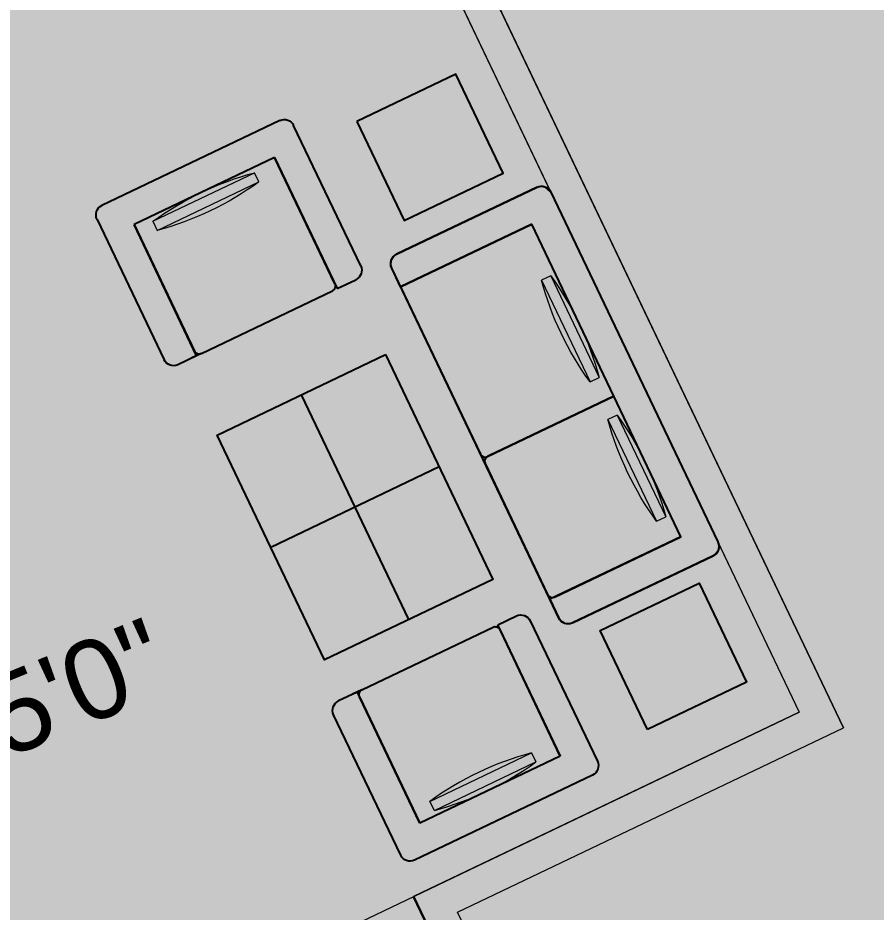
# Model space of a CAD drawing. Header units: inches. Extents: x -13956017 to 293115509, y -946740 to -305538.
# Drawn here: x 1217824 to 1217953.7, y -915839.6 to -915704.5 of the extents above; entities that cross this region are included whole.
import ezdxf

# ---------------------------------------------------------------- set-up
doc = ezdxf.new("R2010")
doc.units = ezdxf.units.IN
doc.header["$LTSCALE"] = 6
for name, color, linetype, lineweight in [('fixtures', 135, 'Continuous', 13), ('W', 250, 'Continuous', 5), ('wall', 7, 'Continuous', 30)]:
    doc.layers.add(name, color=color, linetype=linetype, lineweight=lineweight)
doc.layers.add('FURNITURE', color=7, linetype='Continuous')
doc.layers.add('WAL', color=7, linetype='Continuous')
doc.styles.add('ARI', font='arial.ttf')

# ---------------------------------------------------------------- blocks, each defined once
blk = doc.blocks.new('FFEWEW')
at = {"ltscale": 5, "true_color": 0xffffff}
h = blk.add_hatch(color=7, dxfattribs=at)
h.dxf.hatch_style = 1
h.paths.add_polyline_path([(391011.3585911711, -4356.11819219598), (390997.5368066172, -4356.118212904876), (390997.5368169717, -4369.939981927084), (391011.3586015255, -4369.939961218217)])
at = {"layer": 'FURNITURE'}
blk.add_lwpolyline([(390997.5368066172, -4356.118212904876), (390997.5368169717, -4369.939981927084), (391011.3586015255, -4369.939961218217), (391011.3585911711, -4356.11819219598)], close=True, dxfattribs=at)
blk = doc.blocks.new('RGEWTW')
at = {"ltscale": 5, "true_color": 0xffffff}
h = blk.add_hatch(color=7, dxfattribs=at)
h.dxf.hatch_style = 1
h.paths.add_polyline_path([(390898.7626235022, -4415.223758643888), (390898.7625628625, -4366.908458643878), (390934.9990378625, -4366.908413164041), (390934.9990985022, -4415.223713163998)])
at = {"layer": 'FURNITURE'}
for p, q in [((390916.8808610023, -4415.223735903932), (390916.8808003624, -4366.908435903953)), ((390898.7625931823, -4391.066108643857), (390934.9990681824, -4391.066063164018))]:
    blk.add_line(p, q, dxfattribs=at)
blk.add_lwpolyline([(390898.7626235022, -4415.223758643888), (390898.7625628625, -4366.908458643878), (390934.9990378625, -4366.908413164041), (390934.9990985022, -4415.223713163998)], close=True, dxfattribs=at)
blk = doc.blocks.new('A$C4D432D71-flat-5')
at = {"layer": 'FURNITURE', "lineweight": 9}
for p, q in [((-424.1646855676663, 6.815380766056478e-05), (-424.1646776629495, 49.19607352776802)), ((-424.1646776629495, 49.19607352776802), (118.4103261444834, 49.1959863480588)), ((118.4103261444834, 49.1959863480588), (118.4103180713719, -1.905998215079308e-05)), ((-424.1646855676663, 6.815380766056478e-05), (118.4103182397666, -1.902590156532824e-05))]:
    blk.add_line(p, q, dxfattribs=at)
for centre, radius, start, end in [((-152.8774141558679, -1434.498558826454), 1508.292591451672, 79.63815392593106, 100.3618276611282), ((-152.876945267315, 1483.694613331114), 1508.292591454298, 259.638153925931, 280.3618276611282)]:
    blk.add_arc(centre, radius, start, end, dxfattribs=at)
blk = doc.blocks.new('A$C4D432D71-flat-4')
at = {"layer": 'FURNITURE', "lineweight": 9}
for p, q in [((-424.1646855676663, 6.815380766056478e-05), (-424.1646776629495, 49.19607352776802)), ((-424.1646776629495, 49.19607352776802), (118.4103261444834, 49.1959863480588)), ((118.4103261444834, 49.1959863480588), (118.4103180713719, -1.905998215079308e-05)), ((-424.1646855676663, 6.815380766056478e-05), (118.4103182397666, -1.902590156532824e-05))]:
    blk.add_line(p, q, dxfattribs=at)
for centre, radius, start, end in [((-152.8774141558679, -1434.498558826454), 1508.292591451672, 79.63815392593106, 100.3618276611282), ((-152.876945267315, 1483.694613331114), 1508.292591454298, 259.638153925931, 280.3618276611282)]:
    blk.add_arc(centre, radius, start, end, dxfattribs=at)
blk = doc.blocks.new('ssdsds')
at = {"ltscale": 5, "true_color": 0xffffff}
h = blk.add_hatch(color=7, dxfattribs=at)
h.dxf.hatch_style = 1
edge = h.paths.add_edge_path(flags=16)
edge.add_line((44058.58738821, -10964.59829954571), (44078.24839377095, -10964.59837482248))
edge = h.paths.add_edge_path(flags=16)
edge.add_line((44058.58738138455, -10966.38098936452), (44078.2483869455, -10966.3810646413))
edge = h.paths.add_edge_path(flags=16)
edge.add_line((44058.58738821, -10964.59829954571), (44058.58738138455, -10966.38098936452))
edge = h.paths.add_edge_path(flags=16)
edge.add_arc((44068.41768514291, -11018.3621990572), 54.65520678291888, 79.63794376697882, 100.36161749855307, ccw=False)
edge = h.paths.add_edge_path(flags=16)
edge.add_arc((44068.41809001259, -10912.61716512991), 54.65520678282376, 259.63794376697876, 280.3616174985532, ccw=False)
edge = h.paths.add_edge_path(flags=16)
edge.add_line((44078.2483869455, -10966.3810646413), (44078.24839376484, -10964.59837482124))
h.paths.add_polyline_path([(44055.36198291391, -10988.16658506908), (44055.36204979433, -10963.70696444336)], flags=16)
edge = h.paths.add_edge_path(flags=17)
edge.add_arc((44056.26789478886, -10988.16658754532), 0.905911875018977, 179.9998433330789, 269.99984333296385, ccw=False)
edge.add_line((44055.36198291385, -10988.16658506824), (44055.36204979433, -10963.70696444336))
edge.add_line((44055.36204979433, -10963.70696444336), (44082.53940604439, -10963.70703875596))
edge.add_line((44082.53940604439, -10963.70703875596), (44082.53933916379, -10988.16665938088))
edge.add_arc((44081.63342728878, -10988.1666569038), 0.9059118750226149, 269.99984333296385, 359.99984333319395, ccw=False)
edge.add_line((44081.63342481169, -10989.07256877881), (44056.26789231184, -10989.07249942113))
edge = h.paths.add_edge_path()
edge.add_arc((44086.16306345233, -10960.08351728927), 1.81182374999978, -0.0003004880712751401, 89.99969951169709, ccw=False)
edge.add_arc((44051.73833826986, -10987.26055180974), 1.811823750008019, 179.9996995127394, 269.99969951169714, ccw=False)
edge.add_line((44055.36197626752, -10989.07239456391), (44051.73832876763, -10989.07237555972))
edge.add_line((44087.9748128908, -10987.26076236823), (44087.9748872023, -10960.08352224339))
edge.add_arc((44086.16298914082, -10987.26075741411), 1.811823750008019, 269.99984333401824, 359.9998433343077, ccw=False)
edge.add_line((44082.53933668676, -10989.07257125586), (44086.16298418665, -10989.07258116412))
edge.add_line((44082.53940604439, -10963.70703875596), (44082.53933668676, -10989.07257125586))
edge.add_line((44055.36198043676, -10989.07249283873), (44055.36204979445, -10963.70696444412))
edge.add_line((44049.92658845281, -10960.08330208175), (44049.92651451971, -10987.26054688085))
edge.add_arc((44051.73841220273, -10960.08332083122), 1.81182374999978, 89.99984333401818, 179.9998433350603, ccw=False)
edge.add_line((44086.16307295432, -10958.2716935393), (44051.73864271566, -10958.27148328647))
edge.add_line((44056.26789231178, -10989.07249942033), (44054.45606856175, -10989.07249446697))
edge.add_arc((44056.2678947889, -10988.16658754614), 0.9059118749971491, 179.9998433343444, 269.9998433343444, ccw=False)
edge.add_line((44055.36198912076, -10985.89660383417), (44055.36198291391, -10988.16658506908))
h = blk.add_hatch(color=7, dxfattribs=at)
h.dxf.hatch_style = 1
h.paths.add_polyline_path([(44082.53933668676, -10989.07279681453), (44086.1629841867, -10989.07280672279, 0.4142135623743483), (44087.97481289082, -10987.26098792691), (44087.97488720232, -10960.08374780206, 0.4142125743462826), (44086.16307451834, -10958.27191909798), (44051.73842326873, -10958.27172263993, 0.4142145544785479), (44049.92658845273, -10960.083541461), (44049.92651451986, -10987.26077243953, 0.4142128230849007), (44051.73832876777, -10989.0726011184), (44055.36198043703, -10989.07262012261), (44055.36204979445, -10963.70719000203), (44082.53940604439, -10963.70726431463)])
h = blk.add_hatch(color=7, dxfattribs=at)
h.dxf.hatch_style = 1
edge = h.paths.add_edge_path(flags=0)
edge.add_line((44058.58738821, -10964.59852510438), (44078.24839377095, -10964.59860038115))
edge = h.paths.add_edge_path(flags=0)
edge.add_line((44058.58738138455, -10966.3812149232), (44078.2483869455, -10966.38129019997))
edge = h.paths.add_edge_path(flags=0)
edge.add_line((44058.58738821, -10964.59852510438), (44058.58738138455, -10966.3812149232))
edge = h.paths.add_edge_path(flags=0)
edge.add_arc((44068.41768514291, -11018.36242461587), 54.65520678291888, 79.6379437669788, 100.3616174985532)
edge = h.paths.add_edge_path(flags=0)
edge.add_arc((44068.41809001259, -10912.61739068858), 54.65520678282376, 259.6379437669788, 280.3616174985531)
edge = h.paths.add_edge_path(flags=0)
edge.add_line((44078.2483869455, -10966.38129019997), (44078.24839376484, -10964.59860037992))
edge = h.paths.add_edge_path(flags=17)
edge.add_line((44055.36198291391, -10988.16681062775), (44055.36204979445, -10963.70719000279))
edge.add_line((44055.36204979433, -10963.70719000203), (44082.53940604439, -10963.70726431463))
edge.add_line((44082.53940604439, -10963.70726431463), (44082.53933916379, -10988.16688493955))
edge.add_arc((44081.63342728878, -10988.16688246247), 0.9059118750226149, 269.99984333295276, 359.9998433331612, ccw=False)
edge.add_line((44081.63342481169, -10989.07279433749), (44056.26789231184, -10989.07272497981))
edge.add_arc((44056.26789478886, -10988.16681310399), 0.905911875018977, 179.9998433331612, 269.99984333295276, ccw=False)
h.paths.add_polyline_path([(44055.36198291391, -10988.16681062775), (44055.36204979433, -10963.70719000203)], flags=0)
edge = h.paths.add_edge_path(flags=17)
edge.add_arc((44056.26789478886, -10988.16681310399), 0.905911875018977, 179.9998433331612, 269.9998433329528)
edge.add_line((44056.26789231184, -10989.07272497981), (44081.63342481169, -10989.07279433749))
edge.add_arc((44081.63342728878, -10988.16688246247), 0.9059118750226149, 269.9998433329528, 359.9998433331613)
edge.add_line((44082.53933916379, -10988.16688493955), (44082.53940604439, -10963.70726431463))
edge.add_line((44082.53940604439, -10963.70726431463), (44055.36204979433, -10963.70719000203))
edge.add_line((44055.36204979433, -10963.70719000203), (44055.36198291385, -10988.16681062691))
h = blk.add_hatch(color=7, dxfattribs=at)
h.dxf.hatch_style = 1
h.paths.add_polyline_path([(44111.69710771316, -10983.73985369706), (44094.49869759802, -10983.73976350007), (44094.49869612025, -10983.73976350007), (44094.04488930613, -10983.79751428707), (44093.5547119402, -10984.00510274689), (44093.217541955, -10984.27042767112), (44092.90040179419, -10984.69824898253), (44092.68686434593, -10985.55157774793), (44092.68684534171, -10989.17522524776), (44092.68662529324, -11053.24790544624), (44092.76910379711, -11053.78834570697), (44093.21729268022, -11054.52905975711), (44093.83542799248, -11054.93406234695), (44094.49843951591, -11055.05973415039), (44121.67567049416, -11055.05987705969), (44122.41951843561, -11054.9001458358), (44122.95682616239, -11054.52921288865), (44123.48750377147, -11053.24806281184), (44123.48775197048, -10985.55173473504), (44123.37850750431, -10984.93210966882), (44123.3785068213, -10984.9321077921), (44122.9570845835, -10984.2705804241), (44122.62208875002, -10984.00658074174), (44122.20761810747, -10983.8196757503), (44121.67593317459, -10983.73990603097)], flags=16)
edge = h.paths.add_edge_path(flags=0)
edge.add_line((44117.16078662144, -11040.07044662055), (44117.16086821639, -11020.40944105963))
edge = h.paths.add_edge_path(flags=0)
edge.add_line((44115.37809680263, -11040.07043922223), (44115.37817839757, -11020.4094336613))
edge = h.paths.add_edge_path(flags=0)
edge.add_line((44117.16078662144, -11040.07044662055), (44115.37809680263, -11040.07043922223))
edge = h.paths.add_edge_path(flags=0)
edge.add_arc((44063.39696554588, -11030.23972071522), 54.65520678291887, 349.6379253493022, 370.3615990837058)
edge = h.paths.add_edge_path(flags=0)
edge.add_arc((44169.14199947303, -11030.24015956663), 54.65520678282375, 169.6379253493022, 190.3615990837058)
edge = h.paths.add_edge_path(flags=0)
edge.add_line((44115.37817839757, -11020.4094336613), (44117.16086821762, -11020.40944106573))
edge = h.paths.add_edge_path(flags=0)
edge.add_line((44117.16092594271, -11013.12736899973), (44117.16100753766, -10993.4663634388))
edge = h.paths.add_edge_path(flags=0)
edge.add_line((44115.3782361239, -11013.1273616014), (44115.37831771885, -10993.46635604048))
edge = h.paths.add_edge_path(flags=0)
edge.add_line((44117.16092594271, -11013.12736899973), (44115.3782361239, -11013.1273616014))
edge = h.paths.add_edge_path(flags=0)
edge.add_arc((44063.39710486715, -11003.2966430944), 54.65520678291887, 349.6379253493022, 370.3615990837058)
edge = h.paths.add_edge_path(flags=0)
edge.add_arc((44169.1421387943, -11003.29708194581), 54.65520678282375, 169.6379253493022, 190.3615990837058)
edge = h.paths.add_edge_path(flags=0)
edge.add_line((44115.37831771885, -10993.46635604048), (44117.1610075389, -10993.4663634449))
edge = h.paths.add_edge_path(flags=0)
edge.add_line((44118.05223531143, -11016.35271452713), (44093.59261468679, -11016.35258624865))
edge.add_arc((44093.59261943785, -11015.44667437362), 0.9059118750444197, 179.9996995121709, 269.99969951228593, ccw=False)
edge.add_line((44092.68670756122, -11015.44666962243), (44092.68684059067, -10990.08113712283))
edge.add_arc((44093.59275246567, -10990.08114187388), 0.905911875006221, 89.99969951274608, 179.9996995126311, ccw=False)
edge.add_line((44093.59275721671, -10989.17522999889), (44118.05237784138, -10989.17535827732))
edge.add_line((44118.05237784138, -10989.17535827732), (44118.05223531063, -11016.35271452705))
edge = h.paths.add_edge_path(flags=0)
edge.add_arc((44093.59261943785, -11015.44667437362), 0.9059118750444197, 179.9996995121709, 269.9996995122859)
edge.add_arc((44093.59261943705, -11015.44667437354), 0.9059118750426007, 179.9996995121709, 269.9996995122859)
edge = h.paths.add_edge_path(flags=0)
edge.add_arc((44093.59261943705, -11015.44667437354), 0.9059118750426007, 179.9996995121709, 269.9996995122859)
edge.add_arc((44093.59261943703, -11015.44667437358), 0.9059118750262299, 179.9996995110205, 269.9996995109054)
edge = h.paths.add_edge_path(flags=0)
edge.add_arc((44093.59261943703, -11015.44667437358), 0.9059118750262299, 179.9996995110205, 269.9996995109054)
edge.add_arc((44093.59261943623, -11015.4466743735), 0.9059118750262299, 179.9996995110205, 269.9996995109054)
edge = h.paths.add_edge_path(flags=0)
edge.add_arc((44093.59261943623, -11015.4466743735), 0.9059118750262299, 179.9996995110205, 269.9996995109054)
edge.add_line((44093.59261468507, -11016.35258624863), (44118.05223530974, -11016.35271452706))
edge.add_line((44118.05237784138, -10989.17535827732), (44118.05223531063, -11016.35271452705))
edge.add_line((44093.59275721671, -10989.17522999889), (44118.05237784138, -10989.17535827732))
edge.add_arc((44093.59275246567, -10990.08114187388), 0.905911875006221, 89.99969951274615, 179.9996995126311)
edge.add_line((44092.68670756122, -11015.44666962243), (44092.68684059067, -10990.08113712283))
h.paths.add_polyline_path([(44118.05223531063, -11016.35271452705), (44093.59261468596, -11016.3525862486)], flags=0)
edge = h.paths.add_edge_path(flags=0)
edge.add_line((44093.59261468507, -11016.35258624863), (44118.05223530974, -11016.35271452706))
edge.add_line((44093.59261468516, -11016.35258624852), (44118.05223530986, -11016.35271452695))
edge = h.paths.add_edge_path(flags=0)
edge.add_arc((44093.59260993495, -11017.25849812359), 0.9059118750062207, 89.99969951550722, 179.9996995157373)
edge.add_arc((44093.59260993402, -11017.25849812362), 0.905911875006221, 89.99969951274615, 179.9996995126311)
edge = h.paths.add_edge_path(flags=0)
edge.add_line((44092.68670756202, -11015.44666962251), (44092.68669805903, -11017.25849337257))
edge.add_line((44092.68670756282, -11015.44666962256), (44092.68669805996, -11017.25849337259))
h.paths.add_polyline_path([(44093.59261468596, -11016.3525862486), (44118.05223531143, -11016.35271452713)], flags=0)
edge = h.paths.add_edge_path(flags=0)
edge.add_line((44095.86259592084, -11016.35259815352), (44093.59261468596, -11016.3525862486))
edge.add_line((44095.86259592004, -11016.35259815344), (44093.59261468516, -11016.35258624852))
h.paths.add_polyline_path([(44118.05223531063, -11016.35271452705), (44093.59261468516, -11016.35258624852)], flags=0)
edge = h.paths.add_edge_path(flags=0)
edge.add_line((44118.05223531063, -11016.35271452705), (44093.59261468599, -11016.35258624857))
edge.add_arc((44093.59261943785, -11015.44667437362), 0.9059118750444197, 179.9996995121709, 269.99969951228593, ccw=False)
edge.add_line((44092.68670756122, -11015.44666962243), (44092.68684059067, -10990.08113712283))
edge.add_arc((44093.59275246567, -10990.08114187388), 0.905911875006221, 89.99969951274608, 179.9996995126311, ccw=False)
edge.add_line((44093.59275721671, -10989.17522999889), (44118.05237784138, -10989.17535827732))
edge.add_line((44118.05237784138, -10989.17535827732), (44118.05223531063, -11016.35271452705))
edge = h.paths.add_edge_path(flags=0)
edge.add_arc((44093.59261943703, -11015.44667437358), 0.9059118750262299, 179.9996995110205, 269.9996995109054)
edge.add_line((44093.59261468516, -11016.35258624852), (44118.05223530986, -11016.35271452695))
edge.add_line((44118.05237784138, -10989.17535827732), (44118.05223531063, -11016.35271452705))
edge.add_line((44093.59275721671, -10989.17522999889), (44118.05237784138, -10989.17535827732))
edge.add_arc((44093.59275246567, -10990.08114187388), 0.905911875006221, 89.99969951274615, 179.9996995126311)
edge.add_line((44092.68670756122, -11015.44666962243), (44092.68684059067, -10990.08113712283))
h.paths.add_polyline_path([(44118.05223531143, -11016.35271452713), (44093.59261468507, -11016.35258624863)], flags=0)
edge = h.paths.add_edge_path(flags=0)
edge.add_line((44093.59261468516, -11016.35258624852), (44118.05223530986, -11016.35271452695))
edge.add_line((44093.59261468596, -11016.3525862486), (44118.05223531066, -11016.35271452702))
edge = h.paths.add_edge_path(flags=0)
edge.add_arc((44093.59260993415, -11017.25849812352), 0.9059118750062207, 89.99969951550722, 179.9996995156223)
edge.add_arc((44093.59260993402, -11017.25849812362), 0.905911875006221, 89.99969951274615, 179.9996995126311)
edge = h.paths.add_edge_path(flags=16)
edge.add_line((44092.68670756202, -11015.44666962248), (44092.68669805916, -11017.25849337251))
edge.add_line((44092.68670756202, -11015.44666962251), (44092.68669805903, -11017.25849337257))
h.paths.add_polyline_path([(44093.59261468507, -11016.35258624863), (44118.05223531063, -11016.35271452705)], flags=0)
edge = h.paths.add_edge_path(flags=0)
edge.add_line((44095.86259592084, -11016.35259815352), (44093.59261468596, -11016.3525862486))
edge.add_arc((44093.59261943703, -11015.44667437358), 0.9059118750262299, 179.9996995110205, 269.99969951090543, ccw=False)
edge.add_line((44092.68670756202, -11015.44666962251), (44092.68669805903, -11017.25849337257))
edge.add_arc((44093.59260993402, -11017.25849812362), 0.905911875006221, 89.99969951274608, 179.9996995126311, ccw=False)
edge.add_line((44093.59261468507, -11016.35258624863), (44118.05223530974, -11016.35271452706))
edge.add_line((44118.05223530974, -11016.35271452706), (44118.05223531143, -11016.35271452713))
edge.add_line((44118.05223531143, -11016.35271452713), (44093.59261468679, -11016.35258624865))
edge.add_arc((44093.59261943785, -11015.44667437362), 0.9059118750444197, 179.9996995121709, 269.99969951228593, ccw=False)
edge.add_line((44092.68670756282, -11015.44666962256), (44092.68669805996, -11017.25849337259))
edge.add_arc((44093.59260993495, -11017.25849812359), 0.9059118750062207, 89.99969951550719, 179.9996995157373, ccw=False)
edge.add_line((44093.59261468596, -11016.3525862486), (44118.05223531066, -11016.35271452702))
edge = h.paths.add_edge_path(flags=0)
edge.add_line((44095.86259592004, -11016.35259815344), (44093.59261468516, -11016.35258624852))
edge.add_arc((44093.59261943623, -11015.4466743735), 0.9059118750262299, 179.9996995110205, 269.99969951090543, ccw=False)
edge.add_line((44092.68670756122, -11015.44666962243), (44092.68684059067, -10990.08113712283))
edge.add_arc((44093.59275246567, -10990.08114187388), 0.905911875006221, 89.99969951274608, 179.9996995126311, ccw=False)
edge.add_line((44093.59275721671, -10989.17522999889), (44118.05237784138, -10989.17535827732))
edge.add_line((44118.05237784138, -10989.17535827732), (44118.05223531063, -11016.35271452705))
edge.add_line((44118.05223531063, -11016.35271452705), (44093.59261468599, -11016.35258624857))
edge.add_arc((44093.59261943705, -11015.44667437354), 0.9059118750426007, 179.9996995121709, 269.99969951228593, ccw=False)
edge.add_line((44092.68670756202, -11015.44666962248), (44092.68669805916, -11017.25849337251))
edge.add_arc((44093.59260993415, -11017.25849812352), 0.9059118750062207, 89.99969951550719, 179.9996995156223, ccw=False)
edge.add_line((44093.59261468516, -11016.35258624852), (44118.05223530986, -11016.35271452695))
edge = h.paths.add_edge_path(flags=0)
edge.add_arc((44093.59261943623, -11015.4466743735), 0.9059118750262299, 179.9996995110205, 269.9996995109054)
edge.add_arc((44093.59260993415, -11017.25849812352), 0.9059118750062207, 89.99969951550722, 179.9996995156223)
edge.add_line((44092.68669805916, -11017.25849337251), (44092.68670756202, -11015.44666962248))
edge = h.paths.add_edge_path(flags=0)
edge.add_arc((44093.59261943623, -11015.4466743735), 0.9059118750262299, 179.9996995110205, 269.9996995109054)
edge.add_line((44092.68670756122, -11015.44666962243), (44092.68684059067, -10990.08113712283))
edge.add_arc((44093.59275246567, -10990.08114187388), 0.905911875006221, 89.99969951274608, 179.9996995126311, ccw=False)
edge.add_line((44093.59275721671, -10989.17522999889), (44118.05237784138, -10989.17535827732))
edge.add_line((44118.05237784138, -10989.17535827732), (44118.05223531063, -11016.35271452705))
edge.add_line((44118.05223531063, -11016.35271452705), (44093.59261468599, -11016.35258624857))
edge = h.paths.add_edge_path(flags=0)
edge.add_arc((44093.59261943705, -11015.44667437354), 0.9059118750426007, 179.9996995121709, 269.9996995122859)
edge.add_line((44092.68670756202, -11015.44666962248), (44092.68669805916, -11017.25849337251))
edge.add_arc((44093.59260993415, -11017.25849812352), 0.9059118750062207, 89.99969951550722, 179.9996995156223)
edge = h.paths.add_edge_path()
edge.add_arc((44121.67592822049, -10985.55172978097), 1.81182374999978, 359.999843335871, 449.999843334933)
edge.add_arc((44094.49844904325, -11053.24791040026), 1.811823750008019, 179.999843335871, 269.9998433342556)
edge.add_line((44092.68663520151, -11049.62425794633), (44092.68662529324, -11053.24790544624))
edge.add_line((44094.49869759802, -10983.73976350008), (44121.6759377226, -10983.73990603099))
edge.add_arc((44094.49868809592, -10985.55158725005), 1.811823750008019, 89.99969951263515, 179.9996995116972)
edge.add_line((44092.68684534174, -10989.17522524776), (44092.68686434593, -10985.55157774796))
edge.add_line((44118.05237784138, -10989.17535827732), (44092.68684534174, -10989.17522524776))
edge.add_line((44092.68653692672, -11049.62425377628), (44118.05206532108, -11049.62438680573))
edge.add_line((44121.67568431474, -11055.0598770598), (44094.49843951591, -11055.05973415039))
edge.add_arc((44121.67568002149, -11053.24805330971), 1.81182374999978, 269.9996995119316, 359.9996995116971)
edge.add_line((44123.48775197048, -10985.55173473514), (44123.48751756802, -11053.24783725317))
h = blk.add_hatch(color=7, dxfattribs=at)
h.dxf.hatch_style = 1
h.paths.add_polyline_path([(44111.69710771316, -10983.73985369706), (44094.49869759802, -10983.73976350007), (44094.49869612025, -10983.73976350007), (44094.04488930613, -10983.79751428707), (44093.5547119402, -10984.00510274689), (44093.217541955, -10984.27042767112), (44092.90040179419, -10984.69824898253), (44092.68686434593, -10985.55157774793), (44092.68684534171, -10989.17522524776), (44092.68662529324, -11053.24790544624), (44092.76910379711, -11053.78834570697), (44093.21729268022, -11054.52905975711), (44093.83542799248, -11054.93406234695), (44094.49843951591, -11055.05973415039), (44121.67567049416, -11055.05987705969), (44122.41951843561, -11054.9001458358), (44122.95682616239, -11054.52921288865), (44123.48750377147, -11053.24806281184), (44123.48775197048, -10985.55173473504), (44123.37850750431, -10984.93210966882), (44123.3785068213, -10984.9321077921), (44122.9570845835, -10984.2705804241), (44122.62208875002, -10984.00658074174), (44122.20761810747, -10983.8196757503), (44121.67593317459, -10983.73990603097)])
edge = h.paths.add_edge_path(flags=16)
edge.add_line((44117.16078662144, -11040.07044662055), (44117.16086821639, -11020.40944105963))
edge = h.paths.add_edge_path(flags=16)
edge.add_line((44115.37809680263, -11040.07043922223), (44115.37817839757, -11020.4094336613))
edge = h.paths.add_edge_path(flags=16)
edge.add_line((44117.16078662144, -11040.07044662055), (44115.37809680263, -11040.07043922223))
edge = h.paths.add_edge_path(flags=16)
edge.add_arc((44063.39696554588, -11030.23972071522), 54.65520678291887, 349.6379253493022, 370.3615990837058)
edge = h.paths.add_edge_path(flags=16)
edge.add_arc((44169.14199947303, -11030.24015956663), 54.65520678282375, 169.6379253493022, 190.3615990837058)
edge = h.paths.add_edge_path(flags=16)
edge.add_line((44115.37817839757, -11020.4094336613), (44117.16086821762, -11020.40944106573))
edge = h.paths.add_edge_path()
edge.add_line((44118.05206532108, -11049.62438680573), (44092.6865328214, -11049.62425377628))
edge.add_line((44092.6865328214, -11049.62425377628), (44092.68669805994, -11017.25849337251))
edge.add_arc((44093.59260993494, -11017.25849812357), 0.905911875006221, 89.99969951228587, 179.999699512401, ccw=False)
edge.add_line((44093.59261468599, -11016.35258624857), (44118.05223531063, -11016.35271452705))
edge.add_line((44118.05223531063, -11016.35271452705), (44118.05206532108, -11049.62438680573))
edge = h.paths.add_edge_path(flags=16)
edge.add_line((44118.05223531143, -11016.35271452713), (44093.59261468679, -11016.35258624865))
edge.add_arc((44093.59261943785, -11015.44667437362), 0.9059118750444197, 179.9996995121709, 269.99969951228593, ccw=False)
edge.add_line((44092.68670756122, -11015.44666962243), (44092.68684059067, -10990.08113712283))
edge.add_arc((44093.59275246567, -10990.08114187388), 0.905911875006221, 89.99969951274608, 179.9996995126311, ccw=False)
edge.add_line((44093.59275721671, -10989.17522999889), (44118.05237784138, -10989.17535827732))
edge.add_line((44118.05237784138, -10989.17535827732), (44118.05223531063, -11016.35271452705))
edge = h.paths.add_edge_path(flags=0)
edge.add_arc((44093.59261943785, -11015.44667437362), 0.9059118750444197, 179.9996995121709, 269.9996995122859)
edge.add_arc((44093.59261943705, -11015.44667437354), 0.9059118750426007, 179.9996995121709, 269.9996995122859)
edge = h.paths.add_edge_path(flags=0)
edge.add_arc((44093.59261943705, -11015.44667437354), 0.9059118750426007, 179.9996995121709, 269.9996995122859)
edge.add_arc((44093.59261943703, -11015.44667437358), 0.9059118750262299, 179.9996995110205, 269.9996995109054)
edge = h.paths.add_edge_path(flags=0)
edge.add_arc((44093.59261943703, -11015.44667437358), 0.9059118750262299, 179.9996995110205, 269.9996995109054)
edge.add_arc((44093.59261943623, -11015.4466743735), 0.9059118750262299, 179.9996995110205, 269.9996995109054)
edge = h.paths.add_edge_path(flags=0)
edge.add_arc((44093.59261943623, -11015.4466743735), 0.9059118750262299, 179.9996995110205, 269.9996995109054)
edge.add_line((44093.59261468507, -11016.35258624863), (44118.05223530974, -11016.35271452706))
edge.add_line((44118.05237784138, -10989.17535827732), (44118.05223531063, -11016.35271452705))
edge.add_line((44093.59275721671, -10989.17522999889), (44118.05237784138, -10989.17535827732))
edge.add_arc((44093.59275246567, -10990.08114187388), 0.905911875006221, 89.99969951274615, 179.9996995126311)
edge.add_line((44092.68670756122, -11015.44666962243), (44092.68684059067, -10990.08113712283))
h.paths.add_polyline_path([(44118.05223531063, -11016.35271452705), (44093.59261468596, -11016.3525862486)], flags=16)
edge = h.paths.add_edge_path(flags=0)
edge.add_line((44093.59261468507, -11016.35258624863), (44118.05223530974, -11016.35271452706))
edge.add_line((44093.59261468516, -11016.35258624852), (44118.05223530986, -11016.35271452695))
edge = h.paths.add_edge_path(flags=16)
edge.add_arc((44093.59260993495, -11017.25849812359), 0.9059118750062207, 89.99969951550722, 179.9996995157373)
edge.add_arc((44093.59260993402, -11017.25849812362), 0.905911875006221, 89.99969951274615, 179.9996995126311)
edge = h.paths.add_edge_path(flags=0)
edge.add_line((44092.68670756202, -11015.44666962251), (44092.68669805903, -11017.25849337257))
edge.add_line((44092.68670756282, -11015.44666962256), (44092.68669805996, -11017.25849337259))
h.paths.add_polyline_path([(44093.59261468596, -11016.3525862486), (44118.05223531143, -11016.35271452713)], flags=0)
edge = h.paths.add_edge_path(flags=0)
edge.add_line((44095.86259592084, -11016.35259815352), (44093.59261468596, -11016.3525862486))
edge.add_line((44095.86259592004, -11016.35259815344), (44093.59261468516, -11016.35258624852))
h.paths.add_polyline_path([(44118.05223531063, -11016.35271452705), (44093.59261468516, -11016.35258624852)], flags=16)
edge = h.paths.add_edge_path(flags=0)
edge.add_line((44118.05223531063, -11016.35271452705), (44093.59261468599, -11016.35258624857))
edge.add_arc((44093.59261943785, -11015.44667437362), 0.9059118750444197, 179.9996995121709, 269.99969951228593, ccw=False)
edge.add_line((44092.68670756122, -11015.44666962243), (44092.68684059067, -10990.08113712283))
edge.add_arc((44093.59275246567, -10990.08114187388), 0.905911875006221, 89.99969951274608, 179.9996995126311, ccw=False)
edge.add_line((44093.59275721671, -10989.17522999889), (44118.05237784138, -10989.17535827732))
edge.add_line((44118.05237784138, -10989.17535827732), (44118.05223531063, -11016.35271452705))
edge = h.paths.add_edge_path(flags=0)
edge.add_arc((44093.59261943703, -11015.44667437358), 0.9059118750262299, 179.9996995110205, 269.9996995109054)
edge.add_line((44093.59261468516, -11016.35258624852), (44118.05223530986, -11016.35271452695))
edge.add_line((44118.05237784138, -10989.17535827732), (44118.05223531063, -11016.35271452705))
edge.add_line((44093.59275721671, -10989.17522999889), (44118.05237784138, -10989.17535827732))
edge.add_arc((44093.59275246567, -10990.08114187388), 0.905911875006221, 89.99969951274615, 179.9996995126311)
edge.add_line((44092.68670756122, -11015.44666962243), (44092.68684059067, -10990.08113712283))
h.paths.add_polyline_path([(44118.05223531143, -11016.35271452713), (44093.59261468507, -11016.35258624863)], flags=16)
edge = h.paths.add_edge_path(flags=16)
edge.add_line((44093.59261468516, -11016.35258624852), (44118.05223530986, -11016.35271452695))
edge.add_line((44093.59261468596, -11016.3525862486), (44118.05223531066, -11016.35271452702))
edge = h.paths.add_edge_path(flags=16)
edge.add_arc((44093.59260993415, -11017.25849812352), 0.9059118750062207, 89.99969951550722, 179.9996995156223)
edge.add_arc((44093.59260993402, -11017.25849812362), 0.905911875006221, 89.99969951274615, 179.9996995126311)
edge = h.paths.add_edge_path(flags=17)
edge.add_line((44092.68670756202, -11015.44666962248), (44092.68669805916, -11017.25849337251))
edge.add_line((44092.68670756202, -11015.44666962251), (44092.68669805903, -11017.25849337257))
h.paths.add_polyline_path([(44093.59261468507, -11016.35258624863), (44118.05223531063, -11016.35271452705)], flags=16)
edge = h.paths.add_edge_path(flags=16)
edge.add_line((44095.86259592084, -11016.35259815352), (44093.59261468596, -11016.3525862486))
edge.add_arc((44093.59261943703, -11015.44667437358), 0.9059118750262299, 179.9996995110205, 269.99969951090543, ccw=False)
edge.add_line((44092.68670756202, -11015.44666962251), (44092.68669805903, -11017.25849337257))
edge.add_arc((44093.59260993402, -11017.25849812362), 0.905911875006221, 89.99969951274608, 179.9996995126311, ccw=False)
edge.add_line((44093.59261468507, -11016.35258624863), (44118.05223530974, -11016.35271452706))
edge.add_line((44118.05223530974, -11016.35271452706), (44118.05223531143, -11016.35271452713))
edge.add_line((44118.05223531143, -11016.35271452713), (44093.59261468679, -11016.35258624865))
edge.add_arc((44093.59261943785, -11015.44667437362), 0.9059118750444197, 179.9996995121709, 269.99969951228593, ccw=False)
edge.add_line((44092.68670756282, -11015.44666962256), (44092.68669805996, -11017.25849337259))
edge.add_arc((44093.59260993495, -11017.25849812359), 0.9059118750062207, 89.99969951550719, 179.9996995157373, ccw=False)
edge.add_line((44093.59261468596, -11016.3525862486), (44118.05223531066, -11016.35271452702))
edge = h.paths.add_edge_path(flags=16)
edge.add_line((44095.86259592004, -11016.35259815344), (44093.59261468516, -11016.35258624852))
edge.add_arc((44093.59261943623, -11015.4466743735), 0.9059118750262299, 179.9996995110205, 269.99969951090543, ccw=False)
edge.add_line((44092.68670756122, -11015.44666962243), (44092.68684059067, -10990.08113712283))
edge.add_arc((44093.59275246567, -10990.08114187388), 0.905911875006221, 89.99969951274608, 179.9996995126311, ccw=False)
edge.add_line((44093.59275721671, -10989.17522999889), (44118.05237784138, -10989.17535827732))
edge.add_line((44118.05237784138, -10989.17535827732), (44118.05223531063, -11016.35271452705))
edge.add_line((44118.05223531063, -11016.35271452705), (44093.59261468599, -11016.35258624857))
edge.add_arc((44093.59261943705, -11015.44667437354), 0.9059118750426007, 179.9996995121709, 269.99969951228593, ccw=False)
edge.add_line((44092.68670756202, -11015.44666962248), (44092.68669805916, -11017.25849337251))
edge.add_arc((44093.59260993415, -11017.25849812352), 0.9059118750062207, 89.99969951550719, 179.9996995156223, ccw=False)
edge.add_line((44093.59261468516, -11016.35258624852), (44118.05223530986, -11016.35271452695))
h = blk.add_hatch(color=7, dxfattribs=at)
h.dxf.hatch_style = 1
edge = h.paths.add_edge_path(flags=16)
edge.add_line((44058.58738821, -11078.6065123795), (44078.24839377095, -11078.60643710272))
edge = h.paths.add_edge_path(flags=16)
edge.add_line((44058.58738138455, -11076.82382256068), (44078.2483869455, -11076.8237472839))
edge = h.paths.add_edge_path(flags=16)
edge.add_line((44058.58738821, -11078.6065123795), (44058.58738138455, -11076.82382256068))
edge = h.paths.add_edge_path(flags=16)
edge.add_arc((44068.41768514291, -11024.84261286801), 54.65520678291888, 259.6383825014469, 280.3620562330212)
edge = h.paths.add_edge_path(flags=16)
edge.add_arc((44068.41809001259, -11130.58764679529), 54.65520678282376, 79.63838250144684, 100.3620562330212)
edge = h.paths.add_edge_path(flags=16)
edge.add_line((44078.2483869455, -11076.8237472839), (44078.24839376484, -11078.60643710396))
h.paths.add_polyline_path([(44055.36198291391, -11055.03822685613), (44055.36204979433, -11079.49784748185)], flags=16)
edge = h.paths.add_edge_path(flags=17)
edge.add_arc((44056.26789478886, -11055.03822437988), 0.905911875018977, 90.00015666704722, 180.0001566669235)
edge.add_line((44055.36198291385, -11055.03822685697), (44055.36204979433, -11079.49784748185))
edge.add_line((44055.36204979433, -11079.49784748185), (44082.53940604439, -11079.49777316924))
edge.add_line((44082.53940604439, -11079.49777316924), (44082.53933916379, -11055.03815254433))
edge.add_arc((44081.63342728878, -11055.03815502141), 0.9059118750226149, 0.0001566668061959722, 90.00015666704722)
edge.add_line((44081.63342481169, -11054.13224314639), (44056.26789231184, -11054.13231250407))
edge = h.paths.add_edge_path()
edge.add_arc((44086.16306345233, -11083.12129463593), 1.81182374999978, 270.0003004883029, 360.0003004880684)
edge.add_arc((44051.73833826986, -11055.94426011546), 1.811823750008019, 90.00030048830284, 180.0003004872606)
edge.add_line((44055.36197626752, -11054.13241736129), (44051.73832876763, -11054.13243636548))
edge.add_line((44087.9748128908, -11055.94404955697), (44087.9748872023, -11083.12128968181))
edge.add_arc((44086.16298914082, -11055.94405451109), 1.811823750008019, 0.0001566656923402784, 90.00015666597895)
edge.add_line((44082.53933668676, -11054.13224066935), (44086.16298418665, -11054.13223076109))
edge.add_line((44082.53940604439, -11079.49777316924), (44082.53933668676, -11054.13224066935))
edge.add_line((44055.36198043676, -11054.13231908647), (44055.36204979445, -11079.49784748108))
edge.add_line((44049.92658845281, -11083.12150984345), (44049.92651451971, -11055.94426504435))
edge.add_arc((44051.73841220273, -11083.12149109398), 1.81182374999978, 180.0001566649368, 270.0001566659789)
edge.add_line((44086.16307295432, -11084.9331183859), (44051.73864271566, -11084.93332863874))
edge.add_line((44056.26789231178, -11054.13231250487), (44054.45606856175, -11054.13231745824))
edge.add_arc((44056.2678947889, -11055.03822437906), 0.9059118749971491, 90.00015666566628, 180.0001566656533)
edge.add_line((44055.36198912076, -11057.30820809103), (44055.36198291391, -11055.03822685613))
h = blk.add_hatch(color=7, dxfattribs=at)
h.dxf.hatch_style = 1
h.paths.add_polyline_path([(44082.53940604439, -11079.49777316924), (44055.36204979445, -11079.49784748185), (44055.36198043703, -11054.13241736127), (44051.73832876777, -11054.13243636548, 0.4142128230853576), (44049.92651451986, -11055.94426504435), (44049.92658845273, -11083.12149602287, 0.4142145544801918), (44051.73842326873, -11084.93331484395), (44086.16307379223, -11084.9331183859, 0.4142126917273037), (44087.97488720232, -11083.12128968181), (44087.97481289082, -11055.94404955697, 0.4142135623741529), (44086.1629841867, -11054.13223076109), (44082.53933668676, -11054.13224066935)])
h = blk.add_hatch(color=7, dxfattribs=at)
h.dxf.hatch_style = 1
edge = h.paths.add_edge_path(flags=0)
edge.add_line((44058.58738821, -11078.6065123795), (44078.24839377095, -11078.60643710272))
edge = h.paths.add_edge_path(flags=0)
edge.add_line((44058.58738138455, -11076.82382256068), (44078.2483869455, -11076.8237472839))
edge = h.paths.add_edge_path(flags=0)
edge.add_line((44058.58738821, -11078.6065123795), (44058.58738138455, -11076.82382256068))
edge = h.paths.add_edge_path(flags=0)
edge.add_arc((44068.41768514291, -11024.84261286801), 54.65520678291888, 259.6383825014469, 280.3620562330212)
edge = h.paths.add_edge_path(flags=0)
edge.add_arc((44068.41809001259, -11130.58764679529), 54.65520678282376, 79.63838250144684, 100.3620562330212)
edge = h.paths.add_edge_path(flags=0)
edge.add_line((44078.2483869455, -11076.8237472839), (44078.24839376484, -11078.60643710396))
edge = h.paths.add_edge_path(flags=17)
edge.add_line((44055.36198291391, -11055.03822685613), (44055.36204979445, -11079.49784748108))
edge.add_line((44055.36204979433, -11079.49784748185), (44082.53940604439, -11079.49777316924))
edge.add_line((44082.53940604439, -11079.49777316924), (44082.53933916379, -11055.03815254433))
edge.add_arc((44081.63342728878, -11055.03815502141), 0.9059118750226149, 0.0001566668061959722, 90.00015666704722)
edge.add_line((44081.63342481169, -11054.13224314639), (44056.26789231184, -11054.13231250407))
edge.add_arc((44056.26789478886, -11055.03822437988), 0.905911875018977, 90.00015666704722, 180.0001566669235)
h.paths.add_polyline_path([(44055.36198291391, -11055.03822685613), (44055.36204979433, -11079.49784748185)], flags=0)
edge = h.paths.add_edge_path(flags=17)
edge.add_arc((44056.26789478886, -11055.03822437988), 0.905911875018977, 90.00015666704722, 180.0001566669235)
edge.add_line((44055.36198291385, -11055.03822685697), (44055.36204979433, -11079.49784748185))
edge.add_line((44055.36204979433, -11079.49784748185), (44082.53940604439, -11079.49777316924))
edge.add_line((44082.53940604439, -11079.49777316924), (44082.53933916379, -11055.03815254433))
edge.add_arc((44081.63342728878, -11055.03815502141), 0.9059118750226149, 0.0001566668061959722, 90.00015666704722)
edge.add_line((44081.63342481169, -11054.13224314639), (44056.26789231184, -11054.13231250407))
h = blk.add_hatch(color=7, dxfattribs=at)
h.dxf.hatch_style = 1
h.paths.add_polyline_path([(44117.40197998822, -11078.98604497378), (44098.24498659665, -11078.98597613384), (44098.24504108519, -11059.82900426913), (44117.40203447688, -11059.82907310903)])
at = {"layer": 'W', "lineweight": 40}
h = blk.add_hatch(dxfattribs=at)
h.set_pattern_fill('ANGLE', color=256)
h.set_pattern_definition([(0, (-69.54542710805254, 9.77197888844421), (0, 6.985), [5.08, -1.905]), (90, (-69.54542710805254, 9.77197888844421), (-6.985, 4.277078946022131e-16), [5.08, -1.905])])
edge = h.paths.add_edge_path(flags=0)
edge.add_line((44058.58738821, -10964.59852510438), (44078.24839377095, -10964.59860038115))
edge = h.paths.add_edge_path(flags=0)
edge.add_line((44058.58738138455, -10966.3812149232), (44078.2483869455, -10966.38129019997))
edge = h.paths.add_edge_path(flags=0)
edge.add_line((44058.58738821, -10964.59852510438), (44058.58738138455, -10966.3812149232))
edge = h.paths.add_edge_path(flags=0)
edge.add_arc((44068.41768514291, -11018.36242461587), 54.65520678291888, 79.6379437669788, 100.3616174985532)
edge = h.paths.add_edge_path(flags=0)
edge.add_arc((44068.41809001259, -10912.61739068858), 54.65520678282376, 259.6379437669788, 280.3616174985531)
edge = h.paths.add_edge_path(flags=0)
edge.add_line((44078.2483869455, -10966.38129019997), (44078.24839376484, -10964.59860037992))
edge = h.paths.add_edge_path(flags=17)
edge.add_line((44055.36198291391, -10988.16681062775), (44055.36204979445, -10963.70719000279))
edge.add_line((44055.36204979433, -10963.70719000203), (44082.53940604439, -10963.70726431463))
edge.add_line((44082.53940604439, -10963.70726431463), (44082.53933916379, -10988.16688493955))
edge.add_arc((44081.63342728878, -10988.16688246247), 0.9059118750226149, 269.99984333295276, 359.9998433331612, ccw=False)
edge.add_line((44081.63342481169, -10989.07279433749), (44056.26789231184, -10989.07272497981))
edge.add_arc((44056.26789478886, -10988.16681310399), 0.905911875018977, 179.9998433331612, 269.99984333295276, ccw=False)
h.paths.add_polyline_path([(44055.36198291391, -10988.16681062775), (44055.36204979433, -10963.70719000203)], flags=0)
edge = h.paths.add_edge_path(flags=17)
edge.add_arc((44056.26789478886, -10988.16681310399), 0.905911875018977, 179.9998433331612, 269.9998433329528)
edge.add_line((44056.26789231184, -10989.07272497981), (44081.63342481169, -10989.07279433749))
edge.add_arc((44081.63342728878, -10988.16688246247), 0.9059118750226149, 269.9998433329528, 359.9998433331613)
edge.add_line((44082.53933916379, -10988.16688493955), (44082.53940604439, -10963.70726431463))
edge.add_line((44082.53940604439, -10963.70726431463), (44055.36204979433, -10963.70719000203))
edge.add_line((44055.36204979433, -10963.70719000203), (44055.36198291385, -10988.16681062691))
h = blk.add_hatch(dxfattribs=at)
h.set_pattern_fill('ANGLE', color=256)
h.set_pattern_definition([(0, (-69.54542710805254, 32.5440952012159), (0, 6.985), [5.08, -1.905]), (90, (-69.54542710805254, 32.5440952012159), (-6.985, 4.277078946022131e-16), [5.08, -1.905])])
edge = h.paths.add_edge_path(flags=0)
edge.add_line((44058.58738821, -11078.6065123795), (44078.24839377095, -11078.60643710272))
edge = h.paths.add_edge_path(flags=0)
edge.add_line((44058.58738138455, -11076.82382256068), (44078.2483869455, -11076.8237472839))
edge = h.paths.add_edge_path(flags=0)
edge.add_line((44058.58738821, -11078.6065123795), (44058.58738138455, -11076.82382256068))
edge = h.paths.add_edge_path(flags=0)
edge.add_arc((44068.41768514291, -11024.84261286801), 54.65520678291888, 259.6383825014469, 280.3620562330212)
edge = h.paths.add_edge_path(flags=0)
edge.add_arc((44068.41809001259, -11130.58764679529), 54.65520678282376, 79.63838250144684, 100.3620562330212)
edge = h.paths.add_edge_path(flags=0)
edge.add_line((44078.2483869455, -11076.8237472839), (44078.24839376484, -11078.60643710396))
edge = h.paths.add_edge_path(flags=17)
edge.add_line((44055.36198291391, -11055.03822685613), (44055.36204979445, -11079.49784748108))
edge.add_line((44055.36204979433, -11079.49784748185), (44082.53940604439, -11079.49777316924))
edge.add_line((44082.53940604439, -11079.49777316924), (44082.53933916379, -11055.03815254433))
edge.add_arc((44081.63342728878, -11055.03815502141), 0.9059118750226149, 0.0001566668061959722, 90.00015666704722)
edge.add_line((44081.63342481169, -11054.13224314639), (44056.26789231184, -11054.13231250407))
edge.add_arc((44056.26789478886, -11055.03822437988), 0.905911875018977, 90.00015666704722, 180.0001566669235)
h.paths.add_polyline_path([(44055.36198291391, -11055.03822685613), (44055.36204979433, -11079.49784748185)], flags=0)
edge = h.paths.add_edge_path(flags=17)
edge.add_arc((44056.26789478886, -11055.03822437988), 0.905911875018977, 90.00015666704722, 180.0001566669235)
edge.add_line((44055.36198291385, -11055.03822685697), (44055.36204979433, -11079.49784748185))
edge.add_line((44055.36204979433, -11079.49784748185), (44082.53940604439, -11079.49777316924))
edge.add_line((44082.53940604439, -11079.49777316924), (44082.53933916379, -11055.03815254433))
edge.add_arc((44081.63342728878, -11055.03815502141), 0.9059118750226149, 0.0001566668061959722, 90.00015666704722)
edge.add_line((44081.63342481169, -11054.13224314639), (44056.26789231184, -11054.13231250407))
at = {"color": 7, "ltscale": 5, "true_color": 0xffffff}
blk.add_line((44123.48775197048, -10985.55173473514, -10.43457297358816), (44123.48751756802, -11053.24783725317, -10.43457297358816), dxfattribs=at)
at = {"layer": 'FURNITURE'}
for p, q in [((44086.16307295432, -10958.27191909797, -10.43457297358816), (44051.73864271566, -10958.27170884514, -10.43457297358816)), ((44049.92658845281, -10960.08352764042, -10.43457297358816), (44049.92651451971, -10987.26077243953, -10.43457297358816)), ((44087.9748128908, -10987.26098792691, -10.43457297358816), (44087.9748872023, -10960.08374780206, -10.43457297358816)), ((44055.36198043676, -10989.07271839741, -10.43457297358816), (44055.36204979445, -10963.70719000279, -10.43457297358816)), ((44055.36204979433, -10963.70719000203, -10.43457297358816), (44055.36198291385, -10988.16681062691, -10.43457297358816)), ((44055.36198291391, -10988.16681062775, -10.43457297358816), (44055.36204979445, -10963.70719000279, -10.43457297358816)), ((44082.53940604439, -10963.70726431463, -10.43457297358816), (44055.36204979433, -10963.70719000203, -10.43457297358816)), ((44082.53940604439, -10963.70726431463, -10.43457297358816), (44082.53933668676, -10989.07279681453, -10.43457297358816)), ((44082.53933916379, -10988.16688493955, -10.43457297358816), (44082.53940604439, -10963.70726431463, -10.43457297358816)), ((44094.49869759802, -10983.73976350008, -10.43457297358816), (44121.6759377226, -10983.73990603099, -10.43457297358816)), ((44055.36198912076, -10985.89682939284, -10.43457297358816), (44055.36198291391, -10988.16681062775, -10.43457297358816)), ((44092.68684534174, -10989.17522524776, -10.43457297358816), (44092.68686434593, -10985.55157774796, -10.43457297358816)), ((44055.36197626752, -10989.07262012259, -10.43457297358816), (44051.73832876763, -10989.0726011184, -10.43457297358816)), ((44056.26789231178, -10989.07272497901, -10.43457297358816), (44054.45606856175, -10989.07272002564, -10.43457297358816)), ((44056.26789231184, -10989.07272497981, -10.43457297358816), (44081.63342481169, -10989.07279433749, -10.43457297358816)), ((44082.53933668676, -10989.07279681453, -10.43457297358816), (44086.16298418665, -10989.07280672279, -10.43457297358816)), ((44118.05237784138, -10989.17535827732, -10.43457297358816), (44092.68684534174, -10989.17522524776, -10.43457297358816)), ((44092.68653692672, -11049.62425377628, -10.43457297358816), (44118.05206532108, -11049.62438680573, -10.43457297358816)), ((44092.68663520151, -11049.62425794633, -10.43457297358816), (44092.68662529324, -11053.24790544624, -10.43457297358816)), ((44055.36197626752, -11054.13241736129, -10.43457297358816), (44051.73832876763, -11054.13243636548, -10.43457297358816)), ((44056.26789231178, -11054.13231250487, -10.43457297358816), (44054.45606856175, -11054.13231745824, -10.43457297358816)), ((44055.36198043676, -11054.13231908647, -10.43457297358816), (44055.36204979445, -11079.49784748108, -10.43457297358816)), ((44055.36198912076, -11057.30820809103, -10.43457297358816), (44055.36198291391, -11055.03822685613, -10.43457297358816)), ((44055.36204979433, -11079.49784748185, -10.43457297358816), (44055.36198291385, -11055.03822685697, -10.43457297358816)), ((44055.36198291391, -11055.03822685613, -10.43457297358816), (44055.36204979445, -11079.49784748108, -10.43457297358816)), ((44056.26789231184, -11054.13231250407, -10.43457297358816), (44081.63342481169, -11054.13224314639, -10.43457297358816)), ((44082.53933668676, -11054.13224066935, -10.43457297358816), (44086.16298418665, -11054.13223076109, -10.43457297358816)), ((44082.53940604439, -11079.49777316924, -10.43457297358816), (44082.53933668676, -11054.13224066935, -10.43457297358816)), ((44082.53933916379, -11055.03815254433, -10.43457297358816), (44082.53940604439, -11079.49777316924, -10.43457297358816)), ((44121.67568431474, -11055.0598770598, -10.43457297358816), (44094.49843951591, -11055.05973415039, -10.43457297358816)), ((44049.92658845281, -11083.12150984345, -10.43457297358816), (44049.92651451971, -11055.94426504435, -10.43457297358816)), ((44087.9748128908, -11055.94404955697, -10.43457297358816), (44087.9748872023, -11083.12128968181, -10.43457297358816)), ((44082.53940604439, -11079.49777316924, -10.43457297358816), (44055.36204979433, -11079.49784748185, -10.43457297358816)), ((44086.16307295432, -11084.9331183859, -10.43457297358816), (44051.73864271566, -11084.93332863874, -10.43457297358816))]:
    blk.add_line(p, q, dxfattribs=at)
at = {"layer": 'FURNITURE', "elevation": -10.43457297358816}
blk.add_lwpolyline([(44111.69710771316, -10983.73985369706), (44094.49869759802, -10983.73976350007), (44094.49869612025, -10983.73976350007), (44094.04488930613, -10983.79751428707), (44093.5547119402, -10984.00510274689), (44093.217541955, -10984.27042767112), (44092.90040179419, -10984.69824898253), (44092.68686434593, -10985.55157774793), (44092.68684534171, -10989.17522524776), (44092.68662529324, -11053.24790544624), (44092.76910379711, -11053.78834570696), (44092.76910379711, -11053.78834570697), (44093.21729268022, -11054.52905975711), (44093.21729268022, -11054.52905975711), (44093.83542799248, -11054.93406234695), (44094.49843951591, -11055.05973415039), (44121.67567049416, -11055.05987705969), (44122.41951843561, -11054.9001458358), (44122.95682616239, -11054.52921288865), (44122.95682616239, -11054.52921288865), (44123.48750377147, -11053.24806281184), (44123.48775197048, -10985.55173473514), (44123.48775197048, -10985.55173473504), (44123.37850750431, -10984.93210966882), (44123.3785068213, -10984.9321077921), (44122.9570845835, -10984.2705804241), (44122.62208875002, -10984.00658074174), (44122.20761810747, -10983.8196757503), (44121.67593317459, -10983.73990603097), (44111.69710771316, -10983.73985369706)], dxfattribs=at)
for points in [[(44095.86259592004, -11016.35259815344), (44093.59261468516, -11016.35258624852, -0.4142135623730951), (44092.68670756122, -11015.44666962243), (44092.68684059067, -10990.08113712283, -0.4142135623731406), (44093.59275721671, -10989.17522999889), (44118.05237784138, -10989.17535827732), (44118.05223531063, -11016.35271452705), (44093.59261468599, -11016.35258624857, -0.414213562373048), (44092.68670756202, -11015.44666962248), (44092.68669805916, -11017.25849337251, -0.4142135623730951), (44093.59261468516, -11016.35258624852), (44118.05223530986, -11016.35271452695)], [(44095.86259592084, -11016.35259815352), (44093.59261468596, -11016.3525862486, -0.4142135623730951), (44092.68670756202, -11015.44666962251), (44092.68669805903, -11017.25849337257, -0.4142135623731406), (44093.59261468507, -11016.35258624863), (44118.05223530974, -11016.35271452706), (44118.05223531143, -11016.35271452713), (44093.59261468679, -11016.35258624865, -0.414213562373048), (44092.68670756282, -11015.44666962256), (44092.68669805996, -11017.25849337259, -0.4142135623730951), (44093.59261468596, -11016.3525862486), (44118.05223531066, -11016.35271452702)]]:
    blk.add_lwpolyline(points, format="xyb", dxfattribs=at)
blk.add_lwpolyline([(44118.05206532108, -11049.62438680573), (44092.6865328214, -11049.62425377628), (44092.68669805994, -11017.25849337251, -0.4142135623730425), (44093.59261468599, -11016.35258624857), (44118.05223531063, -11016.35271452705)], format="xyb", close=True, dxfattribs=at)
blk.add_lwpolyline([(44098.24498659665, -11078.98597613384), (44098.24504108519, -11059.82900426913), (44117.40203447688, -11059.82907310903), (44117.40197998822, -11078.98604497378)], close=True, dxfattribs=at)
at = {"layer": 'FURNITURE'}
for centre, radius, start, end in [((44051.73841220273, -10960.08354638989, -10.43457297358816), 1.81182374999978, 89.99984333402105, 179.9998433350372), ((44086.16306345233, -10960.08374284794, -10.43457297358816), 1.81182374999978, 359.9996995119056, 89.99969951169716), ((44094.49868809592, -10985.55158725005, -10.43457297358816), 1.811823750008019, 89.99969951263515, 179.9996995116972), ((44121.67592822049, -10985.55172978097, -10.43457297358816), 1.81182374999978, 359.999843335871, 89.99984333493299), ((44051.73833826986, -10987.26077736841, -10.43457297358816), 1.811823750008019, 179.9996995127394, 269.9996995116971), ((44056.2678947889, -10988.16681310481, -10.43457297358816), 0.9059118749971491, 179.9998433344119, 269.9998433343337), ((44056.26789478886, -10988.16681310399, -10.43457297358816), 0.905911875018977, 179.9998433331612, 269.9998433329528), ((44081.63342728878, -10988.16688246247, -10.43457297358816), 0.9059118750226149, 269.9998433329528, 359.9998433331613), ((44086.16298914082, -10987.26098297279, -10.43457297358816), 1.811823750008019, 269.999843334021, 359.9998433344119), ((44094.49844904325, -11053.24791040026, -10.43457297358816), 1.811823750008019, 179.999843335871, 269.9998433342556), ((44121.67568002149, -11053.24805330971, -10.43457297358816), 1.81182374999978, 269.9996995119316, 359.9996995116971), ((44051.73833826986, -11055.94426011546, -10.43457297358816), 1.811823750008019, 90.00030048830284, 180.0003004872606), ((44056.2678947889, -11055.03822437906, -10.43457297358816), 0.9059118749971491, 90.00015666566628, 180.0001566656533), ((44056.26789478886, -11055.03822437988, -10.43457297358816), 0.905911875018977, 90.00015666704722, 180.0001566669235), ((44081.63342728878, -11055.03815502141, -10.43457297358816), 0.9059118750226149, 0.0001566668061959722, 90.00015666704722), ((44086.16298914082, -11055.94405451109, -10.43457297358816), 1.811823750008019, 0.0001566656923402784, 90.00015666597895), ((44051.73841220273, -11083.12149109398, -10.43457297358816), 1.81182374999978, 180.0001566649368, 270.0001566659789), ((44086.16306345233, -11083.12129463593, -10.43457297358816), 1.81182374999978, 270.0003004883029, 0.0003004880683463019)]:
    blk.add_arc(centre, radius, start, end, dxfattribs=at)
at = {"yscale": 0.03623647500000001, "zscale": 0.03623647500000001}
for name, p, xscale, rotation in [('A$C4D432D71-flat-5', (44073.95762123434, -10964.59858395292, -10.43457297358816), -0.03623647500000001, 179.9997714235098), ('A$C4D432D71-flat-5', (44117.16098973057, -10997.7571359754, -10.43457297358816), 0.03623647500000001, 89.99977142350987), ('A$C4D432D71-flat-4', (44117.16085040929, -11024.70021359623, -10.43457297358816), 0.03623647500000001, 89.99977142350987), ('A$C4D432D71-flat-5', (44073.95762123434, -11078.60645353095, -10.43457297358816), 0.03623647500000001, 0.0002285764902154599)]:
    blk.add_blockref(name, p, dxfattribs=dict(at, xscale=xscale, rotation=rotation))
at = {"layer": 'W', "color": 2, "xscale": 1.386, "yscale": 1.386, "zscale": 1.386, "rotation": 0.0001200451350529988}
blk.add_blockref('FFEWEW', (-497824.3536760194, -4924.872316884348, -10.43457297358815), dxfattribs=at)
at = {"layer": 'W', "xscale": -0.9, "yscale": 0.9, "zscale": 0.9, "rotation": 0.0002285764902154596}
blk.add_blockref('RGEWTW', (395894.0789096412, -7064.984723742347, -10.43457297358816), dxfattribs=at)

msp = doc.modelspace()

# ---------------------------------------------------------------- hatches: boundary and pattern name
at = {"layer": 'W', "ltscale": 10}
h = msp.add_hatch(color=256, dxfattribs=at)
h.dxf.hatch_style = 1
h.paths.add_polyline_path([(1218111.309365676, -916125.3599720609), (1218310.511996921, -915947.5755191257), (1218303.853403176, -915940.1147464177), (1218145.685021815, -916081.2769337691), (1218140.256066018, -916075.1939368488), (1218132.795293312, -916081.8525305914), (1218138.224249109, -916087.9355275116), (1218104.650771933, -916117.8991993552)])
h.paths.add_polyline_path([(1218328.417851412, -915931.5948941403), (1218356.768787694, -915906.2922379174), (1218398.717928274, -915953.295105963), (1218406.17870098, -915946.6365122204), (1218357.570966656, -915892.1728714689), (1218321.759257669, -915924.1341214337)])
h.paths.add_polyline_path([(1218154.492235132, -915751.7341702407), (1218161.953007838, -915745.0755764984), (1218321.759257664, -915924.1341214379), (1218314.298484963, -915930.7927151778)])
h.paths.add_polyline_path([(1218157.99187049, -916213.7100922886), (1218193.057502208, -916182.4147016976), (1218196.386799078, -916186.1450880495), (1218165.051553714, -916214.1111817698), (1218232.303350519, -916289.4649860981), (1218228.572964166, -916292.7942829699)])
h.paths.add_polyline_path([(1218132.023354892, -916184.6130787373), (1218135.753741246, -916181.2837818653), (1218106.455928776, -916148.4563819597), (1218102.725542423, -916151.7856788312)])
h.paths.add_polyline_path([(1218036.668128074, -915843.4864443048), (1218040.398514427, -915840.1571474334), (1218000.446951969, -915795.3925111998), (1218028.05181098, -915770.7557143508), (1218024.722514108, -915767.0253279982), (1217993.387268745, -915794.9914217179)])
h.paths.add_polyline_path([(1217983.58553301, -915590.0700080089), (1218047.354502011, -915559.6019686988), (1218140.364491046, -915663.8171249822), (1218047.104832225, -915747.0495467692), (1218050.434129097, -915750.779933122), (1218143.693787918, -915667.547511335), (1218183.645350376, -915712.3121475691), (1218155.294414095, -915737.6148037919), (1218161.953007837, -915745.0755764979), (1218197.764716825, -915713.1143265319), (1218049.816804525, -915547.3427254168), (1217979.274451816, -915581.0470052409)])
h.paths.add_polyline_path([(1218040.398514427, -915840.1571474333), (1218090.385691555, -915795.5445693565), (1218070.409910325, -915773.1622512399), (1218074.140296679, -915769.8329543675), (1218094.116077908, -915792.2152724846), (1218137.388559602, -915753.5954287755), (1218142.791531827, -915762.1768191307), (1218047.057108169, -915847.6179201393)])
h.paths.add_polyline_path([(1217899.324673332, -915920.6977917317), (1217923.686780804, -915909.0578725087), (1217890.491455613, -915839.580751201), (1217948.793284836, -915811.7248449123), (1217895.766986153, -915700.7419108734), (1217891.255484769, -915702.8974514704), (1217942.126242855, -915809.3688841251), (1217883.824413632, -915837.2247904125), (1217917.019738824, -915906.7019117231), (1217897.169132736, -915916.1862903491)])
h.paths.add_polyline_path([(1217880.908889904, -915681.2422448285), (1217885.420391287, -915679.0867042314), (1217869.038282751, -915644.7992937156), (1217896.964706443, -915631.456387469), (1217892.653625249, -915622.4333847015), (1217799.310431493, -915667.031629603), (1217803.621512687, -915676.0546323705), (1217864.526781368, -915646.9548343123)])
at = {"layer": 'WAL', "lineweight": 9, "ltscale": 100, "true_color": 0x9c859f}
h = msp.add_hatch(color=252, dxfattribs=at)
h.dxf.hatch_style = 1
h.paths.add_polyline_path([(1217923.686780804, -915909.0578725087), (1217962.169696572, -915890.6712024935), (1217958.702557015, -915886.7863671707), (1217966.163329721, -915880.1277734274), (1217979.22017824, -915894.7576161259), (1218036.668128074, -915843.4864443048), (1217993.387268745, -915794.9914217177), (1218140.364491046, -915663.817124982), (1218047.354502011, -915559.6019686988), (1217869.038282751, -915644.7992937156), (1217885.420391289, -915679.0867042308), (1217902.564096545, -915670.8956499634), (1217912.91069141, -915692.5508566053), (1217895.766986153, -915700.7419108734), (1217948.793284836, -915811.7248449121), (1217890.491455613, -915839.5807512007)])
h = msp.add_hatch(color=252, dxfattribs=at)
h.dxf.hatch_style = 1
h.paths.add_polyline_path([(1217721.062675054, -915914.9903733734), (1217828.78409675, -915863.5223856936), (1217830.939637348, -915868.0338870798), (1217826.428135964, -915870.189427677), (1217839.361379545, -915897.2584359788), (1217843.872880929, -915895.1028953817), (1217864.13496254, -915937.511008389), (1217899.324673333, -915920.6977917337), (1217897.169132736, -915916.1862903499), (1217917.019738824, -915906.7019117231), (1217883.824413632, -915837.2247904125), (1217942.126242855, -915809.3688841241), (1217864.526781368, -915646.9548343123), (1217643.463213566, -915752.5763235601), (1217659.845322102, -915786.8637340765), (1217676.98902736, -915778.6726798083), (1217687.335622225, -915800.3278864502), (1217670.191916968, -915808.5189407183)])

# ---------------------------------------------------------------- linework, layer by layer
at = {"layer": 'W', "ltscale": 10}
for p, q in [((1217869.038282751, -915644.7992937153, 3969.120557741946), (1217948.793284836, -915811.7248449122, 3969.120557741946)), ((1217864.526781367, -915646.9548343123, 3969.120557741946), (1217942.126242855, -915809.3688841253, 3969.120557741946)), ((1217863.973807544, -915846.7091690399, 3969.120557741948), (1217942.126242855, -915809.3688841251, 3969.120557741948)), ((1217890.491455613, -915839.5807512007, 3969.120557741948), (1217948.793284836, -915811.7248449123, 3969.120557741948))]:
    msp.add_line(p, q, dxfattribs=at)
at = {"layer": 'W', "lineweight": 30, "ltscale": 10}
msp.add_line((1217883.824413632, -915837.2247904125, 3969.120557741948), (1217917.019738825, -915906.7019117232, 3969.120557741948), dxfattribs=at)
at = {"layer": 'W', "ltscale": 10, "elevation": 3969.120557741948}
msp.add_lwpolyline([(1217899.324673332, -915920.6977917317), (1217923.686780804, -915909.0578725087), (1217890.491455613, -915839.580751201), (1217948.793284836, -915811.7248449123), (1217895.766986153, -915700.7419108734), (1217891.255484769, -915702.8974514704), (1217942.126242855, -915809.3688841251), (1217883.824413632, -915837.2247904125), (1217917.019738824, -915906.7019117231), (1217897.169132736, -915916.1862903491)], close=True, dxfattribs=at)

# ---------------------------------------------------------------- block references
at = {"layer": 'fixtures', "color": 41, "ltscale": 5, "xscale": -0.8654821488345567, "yscale": 0.8654821488345569, "zscale": 0.8654821488345567, "rotation": 205.5377063678648}
msp.add_blockref('ssdsds', (1187571.518935947, -940825.637545382, 3978.151495938527), dxfattribs=at)

# ---------------------------------------------------------------- texts
at = {"layer": 'wall', "lineweight": 25, "style": 'ARI'}
msp.add_text('20\'5"X15\'0"', height=12, rotation=22.28754518199225, dxfattribs=at).set_placement((1217768.861974382, -915838.2849350058))

doc.saveas('drawing.dxf')
